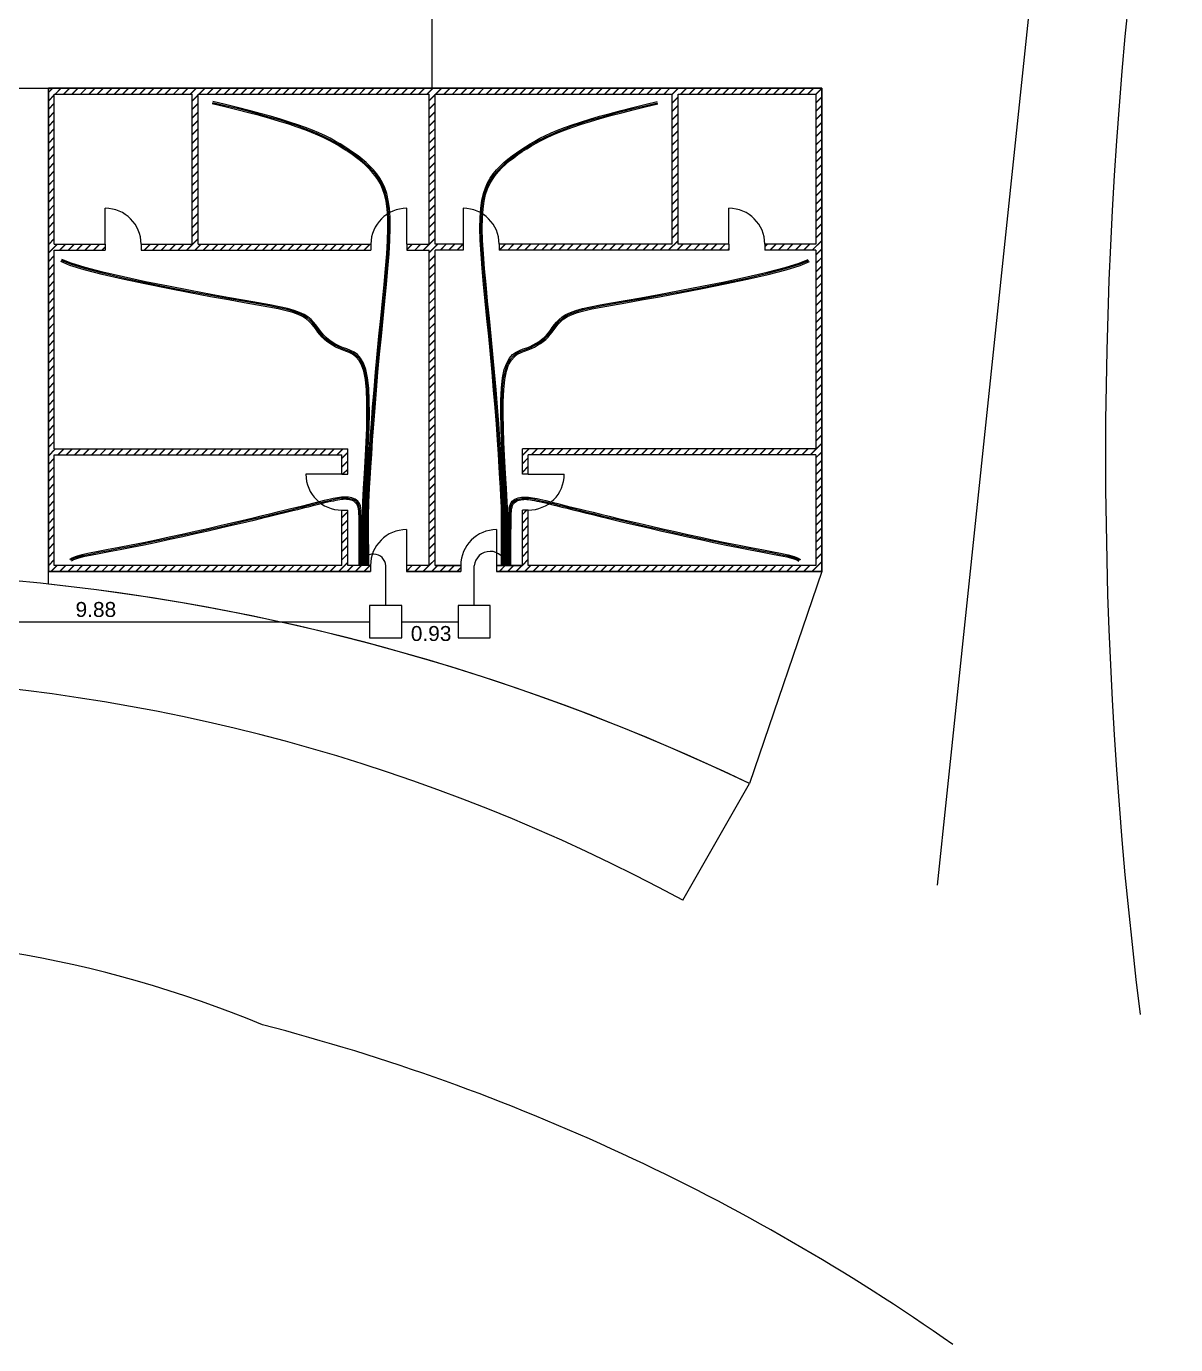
# Model space of a CAD drawing. Header units: millimetres. Extents: x 0 to 168904, y 0 to 40934.
# Drawn here: x 168842.06 to 168861.28, y 40886.71 to 40908.76 of the extents above; entities that cross this region are included whole.
import ezdxf

# ---------------------------------------------------------------- set-up
doc = ezdxf.new("R2010")
doc.units = ezdxf.units.MM
doc.layers.add('C2', color=170, linetype='Continuous')
doc.layers.add('canalizaciones', color=90, linetype='Continuous')
doc.styles.get("Standard").update_dxf_attribs({"font": 'arial.ttf'})

msp = doc.modelspace()

# ---------------------------------------------------------------- hatches: boundary and pattern name
h = msp.add_hatch()
h.set_pattern_fill('JIS_LC_20A', color=256, scale=0.005)
h.set_pattern_definition([(45, (167377.76053, 40137.23116), (-0.070710678, 0.070710678), []), (45, (167377.76553, 40137.23116), (-0.070710678, 0.070710678), [])])
h.paths.add_polyline_path([(168842.527, 40901.695), (168847.435, 40901.695), (168847.435, 40901.269), (168847.335, 40901.269), (168847.335, 40901.595), (168842.527, 40901.595), (168842.527, 40899.743), (168847.335, 40899.743), (168847.335, 40900.669), (168847.435, 40900.669), (168847.435, 40899.743), (168847.816, 40899.743), (168847.816, 40899.643), (168842.427, 40899.643), (168842.427, 40907.73), (168855.364, 40907.73), (168855.364, 40899.643), (168849.926, 40899.643), (168849.926, 40899.743), (168850.356, 40899.743), (168850.356, 40900.669), (168850.456, 40900.669), (168850.456, 40899.743), (168855.264, 40899.743), (168855.264, 40901.595), (168850.456, 40901.595), (168850.456, 40901.269), (168850.356, 40901.269), (168850.356, 40901.695), (168855.264, 40901.695), (168855.264, 40905.02), (168854.412, 40905.02), (168854.412, 40905.12), (168855.264, 40905.12), (168855.264, 40907.63), (168852.96, 40907.63), (168852.96, 40905.12), (168853.812, 40905.12), (168853.812, 40905.02), (168852.86, 40905.02), (168849.968, 40905.02), (168849.968, 40905.12), (168852.86, 40905.12), (168852.86, 40907.63), (168848.896, 40907.63), (168848.896, 40905.12), (168849.368, 40905.12), (168849.368, 40905.02), (168848.896, 40905.02), (168848.896, 40899.743), (168849.326, 40899.743), (168849.326, 40899.643), (168848.416, 40899.643), (168848.416, 40899.743), (168848.796, 40899.743), (168848.796, 40905.02), (168848.423, 40905.02), (168848.423, 40905.12), (168848.796, 40905.12), (168848.796, 40907.63), (168844.931, 40907.63), (168844.931, 40905.12), (168847.823, 40905.12), (168847.823, 40905.02), (168844.931, 40905.02), (168843.979, 40905.02), (168843.979, 40905.12), (168844.831, 40905.12), (168844.831, 40907.63), (168842.527, 40907.63), (168842.527, 40905.12), (168843.379, 40905.12), (168843.379, 40905.02), (168842.527, 40905.02)])

# ---------------------------------------------------------------- linework, layer by layer
for p, q in [((168848.846, 40907.73), (168848.846, 40912.623)), ((168837.554, 40907.73), (168842.427, 40907.73)), ((168844.831, 40905.12), (168844.831, 40907.63)), ((168844.831, 40905.12), (168844.831, 40907.63)), ((168844.931, 40905.12), (168844.931, 40907.63)), ((168844.931, 40907.63), (168848.796, 40907.63)), ((168844.931, 40905.12), (168844.931, 40907.63)), ((168844.931, 40907.63), (168848.796, 40907.63)), ((168848.796, 40905.12), (168848.796, 40907.63)), ((168848.796, 40905.12), (168848.796, 40907.63)), ((168848.896, 40905.12), (168848.896, 40907.63)), ((168848.896, 40905.12), (168848.896, 40907.63)), ((168848.896, 40907.63), (168852.86, 40907.63)), ((168848.896, 40905.12), (168848.896, 40907.63)), ((168848.896, 40905.12), (168848.896, 40907.63)), ((168848.896, 40907.63), (168852.86, 40907.63)), ((168852.86, 40905.12), (168852.86, 40907.63)), ((168852.86, 40905.12), (168852.86, 40907.63)), ((168852.96, 40905.12), (168852.96, 40907.63)), ((168852.96, 40905.12), (168852.96, 40907.63)), ((168843.379, 40905.12), (168843.379, 40905.72)), ((168843.379, 40905.12), (168843.379, 40905.72)), ((168848.423, 40905.12), (168848.423, 40905.72)), ((168848.423, 40905.12), (168848.423, 40905.72)), ((168849.368, 40905.72), (168849.368, 40905.12)), ((168849.368, 40905.72), (168849.368, 40905.12)), ((168853.812, 40905.12), (168853.812, 40905.72)), ((168853.812, 40905.12), (168853.812, 40905.72)), ((168842.427, 40905.12), (168842.427, 40905.12)), ((168842.427, 40905.12), (168842.427, 40905.12)), ((168842.427, 40905.02), (168842.427, 40905.02)), ((168842.427, 40905.02), (168842.427, 40905.02)), ((168842.527, 40905.12), (168843.379, 40905.12)), ((168842.527, 40905.12), (168843.379, 40905.12)), ((168842.527, 40905.02), (168843.379, 40905.02)), ((168842.527, 40905.02), (168843.379, 40905.02)), ((168843.379, 40905.12), (168843.379, 40905.02)), ((168843.379, 40905.12), (168843.379, 40905.02)), ((168843.979, 40905.12), (168844.831, 40905.12)), ((168843.979, 40905.12), (168843.979, 40905.02)), ((168843.979, 40905.12), (168844.831, 40905.12)), ((168843.979, 40905.12), (168843.979, 40905.02)), ((168843.979, 40905.02), (168844.931, 40905.02)), ((168843.979, 40905.02), (168844.931, 40905.02)), ((168844.931, 40905.12), (168847.823, 40905.12)), ((168844.931, 40905.12), (168847.823, 40905.12)), ((168844.931, 40905.02), (168847.823, 40905.02)), ((168844.931, 40905.02), (168847.823, 40905.02)), ((168847.823, 40905.12), (168847.823, 40905.02)), ((168847.823, 40905.12), (168847.823, 40905.02)), ((168848.423, 40905.12), (168848.796, 40905.12)), ((168848.423, 40905.12), (168848.423, 40905.02)), ((168848.423, 40905.12), (168848.796, 40905.12)), ((168848.423, 40905.12), (168848.423, 40905.02)), ((168848.423, 40905.02), (168848.796, 40905.02)), ((168848.423, 40905.02), (168848.796, 40905.02)), ((168848.796, 40899.743), (168848.796, 40905.02)), ((168848.796, 40899.743), (168848.796, 40905.02)), ((168849.368, 40905.12), (168848.896, 40905.12)), ((168849.368, 40905.12), (168848.896, 40905.12)), ((168848.896, 40899.743), (168848.896, 40905.02)), ((168848.896, 40899.743), (168848.896, 40905.02)), ((168849.368, 40905.02), (168848.896, 40905.02)), ((168848.896, 40899.743), (168848.896, 40905.02)), ((168848.896, 40899.743), (168848.896, 40905.02)), ((168849.368, 40905.02), (168848.896, 40905.02)), ((168849.368, 40905.12), (168849.368, 40905.02)), ((168849.368, 40905.12), (168849.368, 40905.02)), ((168852.86, 40905.12), (168849.968, 40905.12)), ((168849.968, 40905.12), (168849.968, 40905.02)), ((168852.86, 40905.12), (168849.968, 40905.12)), ((168849.968, 40905.12), (168849.968, 40905.02)), ((168852.86, 40905.02), (168849.968, 40905.02)), ((168852.86, 40905.02), (168849.968, 40905.02)), ((168853.812, 40905.02), (168852.86, 40905.02)), ((168853.812, 40905.02), (168852.86, 40905.02)), ((168853.812, 40905.12), (168852.96, 40905.12)), ((168853.812, 40905.12), (168852.96, 40905.12)), ((168853.812, 40905.12), (168853.812, 40905.02)), ((168853.812, 40905.12), (168853.812, 40905.02)), ((168855.264, 40905.12), (168854.412, 40905.12)), ((168854.412, 40905.12), (168854.412, 40905.02)), ((168855.264, 40905.12), (168854.412, 40905.12)), ((168854.412, 40905.12), (168854.412, 40905.02)), ((168855.264, 40905.02), (168854.412, 40905.02)), ((168855.264, 40905.02), (168854.412, 40905.02)), ((168842.527, 40901.695), (168847.435, 40901.695)), ((168842.527, 40901.695), (168847.435, 40901.695)), ((168847.435, 40901.269), (168847.435, 40901.695)), ((168847.435, 40901.269), (168847.435, 40901.695)), ((168850.356, 40901.269), (168850.356, 40901.695)), ((168855.264, 40901.695), (168850.356, 40901.695)), ((168850.356, 40901.269), (168850.356, 40901.695)), ((168855.264, 40901.695), (168850.356, 40901.695)), ((168842.527, 40901.595), (168847.335, 40901.595)), ((168842.527, 40901.595), (168847.335, 40901.595)), ((168847.335, 40901.269), (168847.335, 40901.595)), ((168847.335, 40901.269), (168847.335, 40901.595)), ((168850.456, 40901.269), (168850.456, 40901.595)), ((168855.264, 40901.595), (168850.456, 40901.595)), ((168850.456, 40901.269), (168850.456, 40901.595)), ((168855.264, 40901.595), (168850.456, 40901.595)), ((168847.335, 40901.269), (168846.735, 40901.269)), ((168847.335, 40901.269), (168846.735, 40901.269)), ((168847.335, 40901.269), (168847.435, 40901.269)), ((168847.335, 40901.269), (168847.435, 40901.269)), ((168850.456, 40901.269), (168850.356, 40901.269)), ((168850.456, 40901.269), (168850.356, 40901.269)), ((168850.456, 40901.269), (168851.056, 40901.269)), ((168850.456, 40901.269), (168851.056, 40901.269)), ((168847.335, 40899.743), (168847.335, 40900.669)), ((168847.335, 40900.669), (168847.435, 40900.669)), ((168847.335, 40899.743), (168847.335, 40900.669)), ((168847.335, 40900.669), (168847.435, 40900.669)), ((168847.435, 40899.743), (168847.435, 40900.669)), ((168847.435, 40899.743), (168847.435, 40900.669)), ((168850.356, 40899.743), (168850.356, 40900.669)), ((168850.456, 40900.669), (168850.356, 40900.669)), ((168850.356, 40899.743), (168850.356, 40900.669)), ((168850.456, 40900.669), (168850.356, 40900.669)), ((168850.456, 40899.743), (168850.456, 40900.669)), ((168850.456, 40899.743), (168850.456, 40900.669)), ((168848.416, 40900.343), (168848.416, 40899.743)), ((168848.416, 40900.343), (168848.416, 40899.743)), ((168849.926, 40900.343), (168849.926, 40899.743)), ((168849.926, 40900.343), (168849.926, 40899.743)), ((168847.816, 40899.743), (168847.816, 40899.643)), ((168847.816, 40899.743), (168847.816, 40899.643)), ((168848.416, 40899.743), (168848.416, 40899.643)), ((168848.416, 40899.743), (168848.416, 40899.643)), ((168848.896, 40899.743), (168849.326, 40899.743)), ((168848.896, 40899.743), (168849.326, 40899.743)), ((168849.326, 40899.743), (168849.326, 40899.643)), ((168849.326, 40899.743), (168849.326, 40899.643)), ((168849.926, 40899.743), (168850.356, 40899.743)), ((168849.926, 40899.743), (168849.926, 40899.643)), ((168849.926, 40899.743), (168850.356, 40899.743)), ((168849.926, 40899.743), (168849.926, 40899.643)), ((168842.427, 40899.432), (168842.427, 40899.643)), ((168842.427, 40899.643), (168847.435, 40899.643)), ((168842.427, 40899.643), (168847.435, 40899.643)), ((168842.427, 40899.643), (168847.435, 40899.643)), ((168855.364, 40899.643), (168854.157, 40896.094)), ((168853.04, 40894.141), (168854.157, 40896.094))]:
    msp.add_line(p, q)
for points in [[(168857.298, 40894.391), (168860.545, 40925.293)], [(168847.816, 40899.643), (168842.427, 40899.643), (168842.427, 40907.73), (168855.364, 40907.73), (168855.364, 40899.643), (168849.926, 40899.643)], [(168847.816, 40899.643), (168842.427, 40899.643), (168842.427, 40907.73), (168855.364, 40907.73), (168855.364, 40899.643), (168849.926, 40899.643)], [(168847.816, 40899.643), (168842.427, 40899.643), (168842.427, 40907.73), (168855.364, 40907.73), (168855.364, 40899.643), (168849.926, 40899.643)], [(168849.926, 40899.643), (168855.364, 40899.643), (168855.364, 40907.73), (168842.427, 40907.73), (168842.427, 40899.643), (168847.816, 40899.643)], [(168847.816, 40899.643), (168842.427, 40899.643), (168842.427, 40907.73), (168855.364, 40907.73), (168855.364, 40899.643), (168849.926, 40899.643)], [(168847.816, 40899.643), (168842.427, 40899.643), (168842.427, 40907.73), (168855.364, 40907.73), (168855.364, 40899.643), (168849.926, 40899.643)], [(168842.527, 40905.12), (168842.527, 40907.63), (168844.831, 40907.63)], [(168842.527, 40905.12), (168842.527, 40907.63), (168844.831, 40907.63)], [(168852.96, 40907.63), (168855.264, 40907.63), (168855.264, 40905.12)], [(168852.96, 40907.63), (168855.264, 40907.63), (168855.264, 40905.12)], [(168842.527, 40901.695), (168842.527, 40905.02)], [(168842.527, 40901.695), (168842.527, 40905.02)], [(168855.264, 40905.02), (168855.264, 40901.695)], [(168855.264, 40905.02), (168855.264, 40901.695)], [(168847.335, 40899.743), (168842.527, 40899.743), (168842.527, 40901.595)], [(168847.335, 40899.743), (168842.527, 40899.743), (168842.527, 40901.595)], [(168855.264, 40901.595), (168855.264, 40899.743), (168850.456, 40899.743)], [(168855.264, 40901.595), (168855.264, 40899.743), (168850.456, 40899.743)], [(168847.816, 40899.743), (168847.435, 40899.743)], [(168847.816, 40899.743), (168847.435, 40899.743)], [(168848.796, 40899.743), (168848.416, 40899.743)], [(168848.796, 40899.743), (168848.416, 40899.743)], [(168849.326, 40899.743), (168848.896, 40899.743)], [(168849.326, 40899.743), (168848.896, 40899.743)], [(168850.356, 40899.743), (168849.926, 40899.743)], [(168850.356, 40899.743), (168849.926, 40899.743)], [(168847.816, 40899.643), (168843.317, 40899.643)], [(168847.816, 40899.643), (168843.317, 40899.643)], [(168848.416, 40899.643), (168849.326, 40899.643)], [(168849.326, 40899.643), (168848.416, 40899.643)], [(168849.326, 40899.643), (168848.416, 40899.643)], [(168849.326, 40899.643), (168848.416, 40899.643)], [(168849.326, 40899.643), (168848.416, 40899.643)], [(168849.326, 40899.643), (168848.416, 40899.643)], [(168849.326, 40899.643), (168848.416, 40899.643)], [(168849.326, 40899.643), (168848.416, 40899.643)], [(168855.364, 40899.643), (168849.926, 40899.643)], [(168855.364, 40899.643), (168849.926, 40899.643)]]:
    msp.add_lwpolyline(points)
for centre, radius, start, end in [((168935.819, 40901.581), 75.708, 158.73551, 187.0951), ((168843.379, 40905.12), 0.6, 0, 90), ((168843.379, 40905.12), 0.6, 0, 90), ((168848.423, 40905.12), 0.6, 90, 180), ((168848.423, 40905.12), 0.6, 90, 180), ((168849.368, 40905.12), 0.6, 0, 90), ((168849.368, 40905.12), 0.6, 0, 90), ((168853.812, 40905.12), 0.6, 0, 90), ((168853.812, 40905.12), 0.6, 0, 90), ((168847.335, 40901.269), 0.6, 180, 270), ((168847.335, 40901.269), 0.6, 180, 270), ((168850.456, 40901.269), 0.6, 270, 0), ((168850.456, 40901.269), 0.6, 270, 0), ((168848.416, 40899.743), 0.6, 90, 180), ((168848.416, 40899.743), 0.6, 90, 180), ((168849.926, 40899.743), 0.6, 90, 180), ((168849.926, 40899.743), 0.6, 90, 180), ((168838.562, 40863.569), 36.07, 64.3838, 112.7439), ((168838.562, 40863.569), 36.07, 64.3838, 83.8482), ((168838.312, 40866.979), 30.898, 61.5327, 114.3961), ((168838.615, 40874.228), 19.302, 67.4729, 119.5096), ((168836.998, 40857.484), 35.729, 54.8703, 75.3894)]:
    msp.add_arc(centre, radius, start, end)
at = {"layer": 'C2'}
for p, q in [((168848.071, 40899.071), (168848.071, 40899.736)), ((168849.55, 40899.071), (168849.55, 40899.737)), ((168837.915, 40898.801), (168847.801, 40898.801)), ((168848.341, 40898.801), (168849.28, 40898.801))]:
    msp.add_line(p, q, dxfattribs=at)
for points in [[(168847.801, 40898.531), (168848.341, 40898.531), (168848.341, 40899.071), (168847.801, 40899.071)], [(168849.28, 40898.531), (168849.82, 40898.531), (168849.82, 40899.071), (168849.28, 40899.071)]]:
    msp.add_lwpolyline(points, close=True, dxfattribs=at)
for centre, radius, start, end in [((168847.868, 40899.73), 0.203, 1.7108, 176.4263), ((168849.818, 40899.709), 0.27, 7.0851, 174.1464)]:
    msp.add_arc(centre, radius, start, end, dxfattribs=at)
at = {"layer": 'canalizaciones'}
for points in [[(168847.746, 40899.743), (168847.746, 40899.85), (168847.746, 40899.953), (168847.746, 40900.051), (168847.745, 40900.143), (168847.745, 40900.23), (168847.745, 40900.312), (168847.745, 40900.387), (168847.745, 40900.456), (168847.745, 40900.52), (168847.745, 40900.582), (168847.745, 40900.648), (168847.747, 40900.722), (168847.75, 40900.809), (168847.755, 40900.915), (168847.761, 40901.044), (168847.77, 40901.201), (168847.782, 40901.389), (168847.796, 40901.607), (168847.812, 40901.849), (168847.831, 40902.112), (168847.852, 40902.39), (168847.876, 40902.681), (168847.901, 40902.979), (168847.929, 40903.281), (168847.958, 40903.581), (168847.988, 40903.878), (168848.017, 40904.167), (168848.044, 40904.445), (168848.068, 40904.709), (168848.087, 40904.956), (168848.1, 40905.182), (168848.106, 40905.383), (168848.104, 40905.558), (168848.094, 40905.709), (168848.076, 40905.838), (168848.051, 40905.949), (168848.019, 40906.045), (168847.982, 40906.129), (168847.938, 40906.203), (168847.889, 40906.271), (168847.835, 40906.336), (168847.777, 40906.397), (168847.715, 40906.456), (168847.649, 40906.513), (168847.581, 40906.567), (168847.51, 40906.619), (168847.436, 40906.669), (168847.361, 40906.717), (168847.285, 40906.765), (168847.206, 40906.81), (168847.122, 40906.856), (168847.033, 40906.9), (168846.937, 40906.945), (168846.831, 40906.989), (168846.716, 40907.034), (168846.589, 40907.08), (168846.449, 40907.126), (168846.296, 40907.174), (168846.132, 40907.222), (168845.958, 40907.271), (168845.773, 40907.32), (168845.58, 40907.369), (168845.378, 40907.418), (168845.17, 40907.467)], [(168847.766, 40899.743), (168847.766, 40899.85), (168847.766, 40899.953), (168847.766, 40900.051), (168847.765, 40900.143), (168847.765, 40900.23), (168847.765, 40900.312), (168847.765, 40900.387), (168847.765, 40900.456), (168847.765, 40900.52), (168847.765, 40900.582), (168847.765, 40900.648), (168847.767, 40900.721), (168847.77, 40900.809), (168847.775, 40900.914), (168847.781, 40901.043), (168847.79, 40901.2), (168847.802, 40901.389), (168847.816, 40901.606), (168847.832, 40901.848), (168847.851, 40902.111), (168847.872, 40902.389), (168847.896, 40902.68), (168847.921, 40902.978), (168847.949, 40903.28), (168847.978, 40903.581), (168848.008, 40903.878), (168848.037, 40904.167), (168848.064, 40904.446), (168848.088, 40904.711), (168848.107, 40904.958), (168848.12, 40905.184), (168848.126, 40905.387), (168848.123, 40905.563), (168848.113, 40905.715), (168848.095, 40905.845), (168848.069, 40905.957), (168848.037, 40906.054), (168847.999, 40906.138), (168847.955, 40906.214), (168847.905, 40906.283), (168847.851, 40906.348), (168847.792, 40906.411), (168847.729, 40906.47), (168847.663, 40906.527), (168847.594, 40906.582), (168847.522, 40906.634), (168847.448, 40906.685), (168847.372, 40906.734), (168847.295, 40906.781), (168847.216, 40906.828), (168847.132, 40906.873), (168847.042, 40906.918), (168846.945, 40906.963), (168846.84, 40907.007), (168846.724, 40907.052), (168846.596, 40907.098), (168846.456, 40907.145), (168846.303, 40907.193), (168846.138, 40907.241), (168845.963, 40907.29), (168845.779, 40907.339), (168845.585, 40907.388), (168845.383, 40907.437), (168845.174, 40907.486)], [(168847.786, 40899.743), (168847.786, 40899.85), (168847.786, 40899.953), (168847.786, 40900.051), (168847.785, 40900.143), (168847.785, 40900.23), (168847.785, 40900.312), (168847.785, 40900.387), (168847.785, 40900.456), (168847.785, 40900.52), (168847.785, 40900.582), (168847.785, 40900.647), (168847.787, 40900.721), (168847.79, 40900.808), (168847.795, 40900.914), (168847.801, 40901.043), (168847.81, 40901.199), (168847.822, 40901.388), (168847.836, 40901.605), (168847.852, 40901.847), (168847.871, 40902.109), (168847.892, 40902.388), (168847.916, 40902.679), (168847.941, 40902.977), (168847.969, 40903.279), (168847.998, 40903.58), (168848.028, 40903.877), (168848.057, 40904.167), (168848.084, 40904.447), (168848.108, 40904.712), (168848.127, 40904.96), (168848.14, 40905.187), (168848.146, 40905.39), (168848.143, 40905.567), (168848.132, 40905.72), (168848.114, 40905.852), (168848.088, 40905.965), (168848.055, 40906.063), (168848.016, 40906.148), (168847.972, 40906.225), (168847.921, 40906.295), (168847.866, 40906.361), (168847.807, 40906.424), (168847.744, 40906.484), (168847.677, 40906.542), (168847.607, 40906.597), (168847.534, 40906.65), (168847.46, 40906.701), (168847.384, 40906.751), (168847.306, 40906.798), (168847.226, 40906.845), (168847.141, 40906.891), (168847.051, 40906.936), (168846.954, 40906.981), (168846.848, 40907.026), (168846.731, 40907.071), (168846.603, 40907.117), (168846.462, 40907.164), (168846.309, 40907.212), (168846.144, 40907.26), (168845.969, 40907.309), (168845.784, 40907.358), (168845.59, 40907.408), (168845.388, 40907.457), (168845.179, 40907.506)], [(168850.006, 40899.743), (168850.006, 40899.85), (168850.006, 40899.953), (168850.006, 40900.051), (168850.006, 40900.143), (168850.006, 40900.23), (168850.006, 40900.312), (168850.007, 40900.387), (168850.007, 40900.456), (168850.007, 40900.52), (168850.007, 40900.582), (168850.006, 40900.647), (168850.005, 40900.721), (168850.002, 40900.808), (168849.997, 40900.914), (168849.99, 40901.043), (168849.982, 40901.199), (168849.97, 40901.388), (168849.956, 40901.605), (168849.939, 40901.847), (168849.921, 40902.109), (168849.899, 40902.388), (168849.876, 40902.679), (168849.85, 40902.977), (168849.823, 40903.279), (168849.794, 40903.58), (168849.764, 40903.877), (168849.735, 40904.167), (168849.708, 40904.447), (168849.684, 40904.712), (168849.665, 40904.96), (168849.652, 40905.187), (168849.646, 40905.39), (168849.649, 40905.567), (168849.66, 40905.72), (168849.678, 40905.852), (168849.704, 40905.965), (168849.737, 40906.063), (168849.775, 40906.148), (168849.82, 40906.225), (168849.87, 40906.295), (168849.925, 40906.361), (168849.985, 40906.424), (168850.048, 40906.484), (168850.115, 40906.542), (168850.185, 40906.597), (168850.257, 40906.65), (168850.332, 40906.701), (168850.408, 40906.751), (168850.486, 40906.798), (168850.566, 40906.845), (168850.65, 40906.891), (168850.741, 40906.936), (168850.838, 40906.981), (168850.944, 40907.026), (168851.06, 40907.071), (168851.188, 40907.117), (168851.329, 40907.164), (168851.483, 40907.212), (168851.647, 40907.26), (168851.823, 40907.309), (168852.008, 40907.358), (168852.202, 40907.408), (168852.404, 40907.457), (168852.613, 40907.506)], [(168850.026, 40899.743), (168850.026, 40899.85), (168850.026, 40899.953), (168850.026, 40900.051), (168850.026, 40900.143), (168850.026, 40900.23), (168850.026, 40900.312), (168850.027, 40900.387), (168850.027, 40900.456), (168850.027, 40900.52), (168850.027, 40900.582), (168850.026, 40900.648), (168850.025, 40900.721), (168850.022, 40900.809), (168850.017, 40900.914), (168850.01, 40901.043), (168850.002, 40901.2), (168849.99, 40901.389), (168849.976, 40901.606), (168849.959, 40901.848), (168849.941, 40902.111), (168849.919, 40902.389), (168849.896, 40902.68), (168849.87, 40902.978), (168849.843, 40903.28), (168849.814, 40903.581), (168849.784, 40903.878), (168849.755, 40904.167), (168849.728, 40904.446), (168849.704, 40904.711), (168849.685, 40904.958), (168849.672, 40905.184), (168849.666, 40905.387), (168849.668, 40905.563), (168849.679, 40905.715), (168849.697, 40905.845), (168849.722, 40905.957), (168849.754, 40906.054), (168849.793, 40906.138), (168849.837, 40906.214), (168849.886, 40906.283), (168849.941, 40906.348), (168850, 40906.411), (168850.062, 40906.47), (168850.129, 40906.527), (168850.198, 40906.582), (168850.27, 40906.634), (168850.344, 40906.685), (168850.419, 40906.734), (168850.496, 40906.781), (168850.576, 40906.828), (168850.66, 40906.873), (168850.75, 40906.918), (168850.847, 40906.963), (168850.952, 40907.007), (168851.068, 40907.052), (168851.196, 40907.098), (168851.336, 40907.145), (168851.489, 40907.193), (168851.653, 40907.241), (168851.828, 40907.29), (168852.013, 40907.339), (168852.207, 40907.388), (168852.409, 40907.437), (168852.617, 40907.486)], [(168850.046, 40899.743), (168850.046, 40899.85), (168850.046, 40899.953), (168850.046, 40900.051), (168850.046, 40900.143), (168850.046, 40900.23), (168850.046, 40900.312), (168850.047, 40900.387), (168850.047, 40900.456), (168850.047, 40900.52), (168850.047, 40900.582), (168850.046, 40900.648), (168850.045, 40900.722), (168850.042, 40900.809), (168850.037, 40900.915), (168850.03, 40901.044), (168850.022, 40901.201), (168850.01, 40901.389), (168849.996, 40901.607), (168849.979, 40901.849), (168849.961, 40902.112), (168849.939, 40902.39), (168849.916, 40902.681), (168849.89, 40902.979), (168849.863, 40903.281), (168849.834, 40903.581), (168849.804, 40903.878), (168849.775, 40904.167), (168849.748, 40904.445), (168849.724, 40904.709), (168849.705, 40904.956), (168849.692, 40905.182), (168849.686, 40905.383), (168849.688, 40905.558), (168849.698, 40905.709), (168849.716, 40905.838), (168849.741, 40905.949), (168849.772, 40906.045), (168849.81, 40906.129), (168849.854, 40906.203), (168849.903, 40906.271), (168849.956, 40906.336), (168850.015, 40906.397), (168850.077, 40906.456), (168850.142, 40906.513), (168850.211, 40906.567), (168850.282, 40906.619), (168850.355, 40906.669), (168850.43, 40906.717), (168850.507, 40906.765), (168850.586, 40906.81), (168850.67, 40906.856), (168850.759, 40906.9), (168850.855, 40906.945), (168850.96, 40906.989), (168851.076, 40907.034), (168851.203, 40907.08), (168851.343, 40907.126), (168851.495, 40907.174), (168851.659, 40907.222), (168851.834, 40907.271), (168852.018, 40907.32), (168852.212, 40907.369), (168852.413, 40907.418), (168852.622, 40907.467)], [(168847.686, 40899.743), (168847.686, 40899.85), (168847.686, 40899.953), (168847.686, 40900.051), (168847.685, 40900.143), (168847.685, 40900.23), (168847.685, 40900.312), (168847.685, 40900.387), (168847.685, 40900.456), (168847.685, 40900.52), (168847.685, 40900.582), (168847.685, 40900.648), (168847.687, 40900.721), (168847.69, 40900.808), (168847.694, 40900.912), (168847.701, 40901.039), (168847.71, 40901.193), (168847.721, 40901.378), (168847.732, 40901.586), (168847.744, 40901.809), (168847.752, 40902.039), (168847.757, 40902.267), (168847.756, 40902.485), (168847.747, 40902.684), (168847.73, 40902.855), (168847.702, 40902.992), (168847.664, 40903.098), (168847.62, 40903.178), (168847.569, 40903.236), (168847.514, 40903.278), (168847.457, 40903.308), (168847.398, 40903.33), (168847.341, 40903.351), (168847.285, 40903.374), (168847.232, 40903.399), (168847.181, 40903.428), (168847.133, 40903.458), (168847.087, 40903.492), (168847.045, 40903.527), (168847.006, 40903.565), (168846.97, 40903.606), (168846.937, 40903.648), (168846.905, 40903.693), (168846.872, 40903.737), (168846.835, 40903.782), (168846.792, 40903.826), (168846.741, 40903.868), (168846.679, 40903.907), (168846.605, 40903.944), (168846.515, 40903.976), (168846.406, 40904.006), (168846.274, 40904.036), (168846.116, 40904.067), (168845.927, 40904.101), (168845.704, 40904.14), (168845.443, 40904.186), (168845.14, 40904.24), (168844.795, 40904.305), (168844.423, 40904.377), (168844.042, 40904.454), (168843.67, 40904.534), (168843.325, 40904.614), (168843.025, 40904.692), (168842.789, 40904.765), (168842.635, 40904.83)], [(168847.706, 40899.743), (168847.706, 40899.85), (168847.706, 40899.953), (168847.706, 40900.051), (168847.705, 40900.143), (168847.705, 40900.23), (168847.705, 40900.312), (168847.705, 40900.387), (168847.705, 40900.456), (168847.705, 40900.52), (168847.705, 40900.582), (168847.705, 40900.648), (168847.707, 40900.721), (168847.71, 40900.808), (168847.714, 40900.913), (168847.721, 40901.041), (168847.73, 40901.196), (168847.741, 40901.381), (168847.753, 40901.591), (168847.764, 40901.816), (168847.773, 40902.047), (168847.777, 40902.277), (168847.776, 40902.496), (168847.767, 40902.697), (168847.748, 40902.869), (168847.719, 40903.007), (168847.681, 40903.114), (168847.635, 40903.195), (168847.584, 40903.254), (168847.528, 40903.296), (168847.469, 40903.326), (168847.41, 40903.348), (168847.352, 40903.369), (168847.296, 40903.391), (168847.243, 40903.417), (168847.192, 40903.444), (168847.145, 40903.474), (168847.1, 40903.507), (168847.058, 40903.543), (168847.02, 40903.581), (168846.984, 40903.621), (168846.952, 40903.664), (168846.92, 40903.708), (168846.886, 40903.753), (168846.849, 40903.798), (168846.806, 40903.842), (168846.755, 40903.885), (168846.693, 40903.925), (168846.617, 40903.961), (168846.526, 40903.994), (168846.417, 40904.025), (168846.284, 40904.055), (168846.124, 40904.086), (168845.935, 40904.12), (168845.711, 40904.159), (168845.449, 40904.205), (168845.146, 40904.26), (168844.801, 40904.324), (168844.429, 40904.396), (168844.048, 40904.473), (168843.676, 40904.553), (168843.332, 40904.633), (168843.033, 40904.71), (168842.798, 40904.783), (168842.645, 40904.847)], [(168847.726, 40899.743), (168847.726, 40899.85), (168847.726, 40899.953), (168847.726, 40900.051), (168847.725, 40900.143), (168847.725, 40900.23), (168847.725, 40900.312), (168847.725, 40900.387), (168847.725, 40900.456), (168847.725, 40900.52), (168847.725, 40900.582), (168847.725, 40900.648), (168847.727, 40900.722), (168847.73, 40900.809), (168847.735, 40900.914), (168847.741, 40901.042), (168847.75, 40901.198), (168847.761, 40901.385), (168847.773, 40901.596), (168847.784, 40901.822), (168847.793, 40902.056), (168847.797, 40902.287), (168847.796, 40902.508), (168847.786, 40902.71), (168847.767, 40902.883), (168847.737, 40903.023), (168847.698, 40903.131), (168847.651, 40903.212), (168847.598, 40903.271), (168847.541, 40903.313), (168847.482, 40903.343), (168847.422, 40903.366), (168847.363, 40903.387), (168847.307, 40903.409), (168847.254, 40903.434), (168847.204, 40903.461), (168847.157, 40903.491), (168847.113, 40903.523), (168847.072, 40903.558), (168847.034, 40903.596), (168846.999, 40903.636), (168846.966, 40903.679), (168846.935, 40903.723), (168846.901, 40903.769), (168846.864, 40903.814), (168846.821, 40903.859), (168846.769, 40903.902), (168846.706, 40903.942), (168846.63, 40903.979), (168846.538, 40904.012), (168846.427, 40904.043), (168846.294, 40904.073), (168846.133, 40904.105), (168845.943, 40904.139), (168845.718, 40904.178), (168845.456, 40904.224), (168845.152, 40904.279), (168844.807, 40904.343), (168844.435, 40904.415), (168844.054, 40904.492), (168843.683, 40904.572), (168843.339, 40904.652), (168843.041, 40904.729), (168842.807, 40904.801), (168842.654, 40904.865)], [(168850.066, 40899.743), (168850.066, 40899.85), (168850.066, 40899.953), (168850.066, 40900.051), (168850.066, 40900.143), (168850.066, 40900.23), (168850.066, 40900.312), (168850.067, 40900.387), (168850.067, 40900.456), (168850.067, 40900.52), (168850.067, 40900.582), (168850.066, 40900.648), (168850.065, 40900.722), (168850.062, 40900.809), (168850.057, 40900.914), (168850.051, 40901.042), (168850.042, 40901.198), (168850.031, 40901.385), (168850.019, 40901.596), (168850.007, 40901.822), (168849.999, 40902.056), (168849.994, 40902.287), (168849.996, 40902.508), (168850.006, 40902.71), (168850.025, 40902.883), (168850.054, 40903.023), (168850.094, 40903.131), (168850.141, 40903.212), (168850.193, 40903.271), (168850.25, 40903.313), (168850.31, 40903.343), (168850.37, 40903.366), (168850.429, 40903.387), (168850.485, 40903.409), (168850.538, 40903.434), (168850.588, 40903.461), (168850.635, 40903.491), (168850.679, 40903.523), (168850.72, 40903.558), (168850.758, 40903.596), (168850.793, 40903.636), (168850.825, 40903.679), (168850.857, 40903.723), (168850.89, 40903.769), (168850.928, 40903.814), (168850.971, 40903.859), (168851.023, 40903.902), (168851.086, 40903.942), (168851.162, 40903.979), (168851.253, 40904.012), (168851.364, 40904.043), (168851.498, 40904.073), (168851.659, 40904.105), (168851.849, 40904.139), (168852.074, 40904.178), (168852.336, 40904.224), (168852.64, 40904.279), (168852.985, 40904.343), (168853.357, 40904.415), (168853.738, 40904.492), (168854.109, 40904.572), (168854.453, 40904.652), (168854.751, 40904.729), (168854.985, 40904.801), (168855.137, 40904.865)], [(168850.086, 40899.743), (168850.086, 40899.85), (168850.086, 40899.953), (168850.086, 40900.051), (168850.086, 40900.143), (168850.086, 40900.23), (168850.086, 40900.312), (168850.087, 40900.387), (168850.087, 40900.456), (168850.087, 40900.52), (168850.087, 40900.582), (168850.086, 40900.648), (168850.085, 40900.721), (168850.082, 40900.808), (168850.077, 40900.913), (168850.071, 40901.041), (168850.062, 40901.196), (168850.051, 40901.381), (168850.039, 40901.591), (168850.028, 40901.816), (168850.019, 40902.047), (168850.015, 40902.277), (168850.016, 40902.496), (168850.025, 40902.697), (168850.043, 40902.869), (168850.072, 40903.007), (168850.11, 40903.114), (168850.156, 40903.195), (168850.208, 40903.254), (168850.264, 40903.296), (168850.322, 40903.326), (168850.382, 40903.348), (168850.44, 40903.369), (168850.496, 40903.391), (168850.549, 40903.417), (168850.599, 40903.444), (168850.647, 40903.474), (168850.692, 40903.507), (168850.733, 40903.543), (168850.772, 40903.581), (168850.807, 40903.621), (168850.84, 40903.664), (168850.872, 40903.708), (168850.905, 40903.753), (168850.942, 40903.798), (168850.985, 40903.842), (168851.037, 40903.885), (168851.099, 40903.925), (168851.174, 40903.961), (168851.265, 40903.994), (168851.375, 40904.025), (168851.508, 40904.055), (168851.667, 40904.086), (168851.857, 40904.12), (168852.081, 40904.159), (168852.342, 40904.205), (168852.646, 40904.26), (168852.991, 40904.324), (168853.363, 40904.396), (168853.744, 40904.473), (168854.116, 40904.553), (168854.46, 40904.633), (168854.759, 40904.71), (168854.994, 40904.783), (168855.147, 40904.847)], [(168850.106, 40899.743), (168850.106, 40899.85), (168850.106, 40899.953), (168850.106, 40900.051), (168850.106, 40900.143), (168850.106, 40900.23), (168850.106, 40900.312), (168850.107, 40900.387), (168850.107, 40900.456), (168850.107, 40900.52), (168850.107, 40900.582), (168850.106, 40900.648), (168850.105, 40900.721), (168850.102, 40900.808), (168850.097, 40900.912), (168850.091, 40901.039), (168850.082, 40901.193), (168850.071, 40901.378), (168850.059, 40901.586), (168850.048, 40901.809), (168850.039, 40902.039), (168850.035, 40902.267), (168850.036, 40902.485), (168850.044, 40902.684), (168850.062, 40902.855), (168850.09, 40902.992), (168850.127, 40903.098), (168850.172, 40903.178), (168850.223, 40903.236), (168850.277, 40903.278), (168850.335, 40903.308), (168850.393, 40903.33), (168850.451, 40903.351), (168850.507, 40903.374), (168850.56, 40903.399), (168850.611, 40903.428), (168850.659, 40903.458), (168850.704, 40903.492), (168850.747, 40903.527), (168850.786, 40903.565), (168850.822, 40903.606), (168850.855, 40903.648), (168850.887, 40903.693), (168850.92, 40903.737), (168850.957, 40903.782), (168851, 40903.826), (168851.051, 40903.868), (168851.112, 40903.907), (168851.187, 40903.944), (168851.277, 40903.976), (168851.386, 40904.006), (168851.518, 40904.036), (168851.676, 40904.067), (168851.865, 40904.101), (168852.088, 40904.14), (168852.349, 40904.186), (168852.652, 40904.24), (168852.996, 40904.305), (168853.369, 40904.377), (168853.75, 40904.454), (168854.122, 40904.534), (168854.467, 40904.614), (168854.767, 40904.692), (168855.003, 40904.765), (168855.157, 40904.83)], [(168847.666, 40899.743), (168847.666, 40899.85), (168847.666, 40899.953), (168847.666, 40900.051), (168847.665, 40900.143), (168847.665, 40900.23), (168847.665, 40900.311), (168847.665, 40900.385), (168847.665, 40900.454), (168847.665, 40900.516), (168847.664, 40900.571), (168847.662, 40900.621), (168847.659, 40900.665), (168847.653, 40900.705), (168847.646, 40900.739), (168847.635, 40900.769), (168847.621, 40900.795), (168847.604, 40900.817), (168847.583, 40900.835), (168847.559, 40900.851), (168847.534, 40900.863), (168847.506, 40900.873), (168847.477, 40900.88), (168847.448, 40900.885), (168847.419, 40900.888), (168847.39, 40900.889), (168847.361, 40900.889), (168847.331, 40900.887), (168847.299, 40900.883), (168847.265, 40900.877), (168847.229, 40900.87), (168847.189, 40900.862), (168847.144, 40900.852), (168847.095, 40900.841), (168847.041, 40900.828), (168846.981, 40900.813), (168846.915, 40900.797), (168846.843, 40900.779), (168846.764, 40900.76), (168846.678, 40900.738), (168846.585, 40900.715), (168846.483, 40900.69), (168846.373, 40900.663), (168846.254, 40900.633), (168846.124, 40900.602), (168845.983, 40900.567), (168845.831, 40900.531), (168845.666, 40900.492), (168845.488, 40900.45), (168845.296, 40900.405), (168845.093, 40900.359), (168844.882, 40900.311), (168844.666, 40900.263), (168844.448, 40900.215), (168844.23, 40900.168), (168844.017, 40900.124), (168843.81, 40900.082), (168843.613, 40900.044), (168843.43, 40900.009), (168843.262, 40899.977), (168843.114, 40899.948), (168842.989, 40899.92), (168842.89, 40899.893), (168842.82, 40899.867), (168842.782, 40899.842)], [(168847.646, 40899.743), (168847.646, 40899.85), (168847.646, 40899.953), (168847.646, 40900.05), (168847.645, 40900.143), (168847.645, 40900.229), (168847.645, 40900.309), (168847.645, 40900.384), (168847.645, 40900.451), (168847.645, 40900.512), (168847.644, 40900.567), (168847.642, 40900.615), (168847.639, 40900.658), (168847.634, 40900.695), (168847.627, 40900.728), (168847.617, 40900.757), (168847.604, 40900.781), (168847.588, 40900.802), (168847.569, 40900.82), (168847.547, 40900.834), (168847.523, 40900.846), (168847.498, 40900.855), (168847.471, 40900.861), (168847.443, 40900.866), (168847.416, 40900.869), (168847.388, 40900.87), (168847.36, 40900.869), (168847.331, 40900.867), (168847.3, 40900.863), (168847.267, 40900.858), (168847.231, 40900.851), (168847.192, 40900.842), (168847.148, 40900.832), (168847.099, 40900.821), (168847.045, 40900.808), (168846.985, 40900.794), (168846.92, 40900.778), (168846.848, 40900.76), (168846.769, 40900.74), (168846.683, 40900.719), (168846.589, 40900.696), (168846.488, 40900.671), (168846.378, 40900.643), (168846.258, 40900.614), (168846.129, 40900.582), (168845.988, 40900.548), (168845.836, 40900.511), (168845.671, 40900.472), (168845.492, 40900.43), (168845.3, 40900.386), (168845.098, 40900.339), (168844.886, 40900.291), (168844.67, 40900.243), (168844.452, 40900.195), (168844.235, 40900.149), (168844.022, 40900.104), (168843.816, 40900.063), (168843.62, 40900.025), (168843.437, 40899.99), (168843.27, 40899.959), (168843.124, 40899.929), (168843, 40899.902), (168842.902, 40899.877), (168842.833, 40899.853), (168842.797, 40899.83)], [(168847.626, 40899.743), (168847.626, 40899.85), (168847.626, 40899.953), (168847.626, 40900.05), (168847.625, 40900.142), (168847.625, 40900.228), (168847.625, 40900.308), (168847.625, 40900.382), (168847.625, 40900.449), (168847.625, 40900.509), (168847.624, 40900.562), (168847.622, 40900.609), (168847.62, 40900.65), (168847.615, 40900.686), (168847.609, 40900.718), (168847.6, 40900.745), (168847.588, 40900.768), (168847.573, 40900.787), (168847.555, 40900.804), (168847.535, 40900.817), (168847.513, 40900.828), (168847.489, 40900.837), (168847.464, 40900.843), (168847.438, 40900.847), (168847.412, 40900.849), (168847.386, 40900.85), (168847.359, 40900.849), (168847.331, 40900.847), (168847.302, 40900.843), (168847.269, 40900.838), (168847.234, 40900.831), (168847.195, 40900.822), (168847.151, 40900.813), (168847.103, 40900.801), (168847.049, 40900.789), (168846.99, 40900.774), (168846.924, 40900.758), (168846.852, 40900.74), (168846.773, 40900.721), (168846.687, 40900.7), (168846.594, 40900.676), (168846.493, 40900.651), (168846.383, 40900.624), (168846.263, 40900.594), (168846.133, 40900.563), (168845.993, 40900.529), (168845.84, 40900.492), (168845.675, 40900.453), (168845.497, 40900.411), (168845.305, 40900.366), (168845.102, 40900.32), (168844.891, 40900.272), (168844.675, 40900.224), (168844.457, 40900.176), (168844.24, 40900.129), (168844.027, 40900.085), (168843.821, 40900.044), (168843.626, 40900.006), (168843.444, 40899.971), (168843.279, 40899.94), (168843.133, 40899.911), (168843.01, 40899.885), (168842.914, 40899.861), (168842.847, 40899.838), (168842.813, 40899.817)], [(168850.126, 40899.743), (168850.126, 40899.85), (168850.126, 40899.953), (168850.126, 40900.051), (168850.126, 40900.143), (168850.126, 40900.23), (168850.126, 40900.311), (168850.127, 40900.385), (168850.127, 40900.454), (168850.127, 40900.516), (168850.128, 40900.571), (168850.13, 40900.621), (168850.133, 40900.665), (168850.138, 40900.705), (168850.146, 40900.739), (168850.157, 40900.769), (168850.171, 40900.795), (168850.188, 40900.817), (168850.209, 40900.835), (168850.232, 40900.851), (168850.258, 40900.863), (168850.286, 40900.873), (168850.314, 40900.88), (168850.343, 40900.885), (168850.373, 40900.888), (168850.402, 40900.889), (168850.431, 40900.889), (168850.461, 40900.887), (168850.492, 40900.883), (168850.526, 40900.877), (168850.563, 40900.87), (168850.603, 40900.862), (168850.647, 40900.852), (168850.696, 40900.841), (168850.751, 40900.828), (168850.811, 40900.813), (168850.876, 40900.797), (168850.949, 40900.779), (168851.028, 40900.76), (168851.114, 40900.738), (168851.207, 40900.715), (168851.309, 40900.69), (168851.419, 40900.663), (168851.538, 40900.633), (168851.668, 40900.602), (168851.808, 40900.567), (168851.961, 40900.531), (168852.126, 40900.492), (168852.304, 40900.45), (168852.496, 40900.405), (168852.699, 40900.359), (168852.91, 40900.311), (168853.126, 40900.263), (168853.344, 40900.215), (168853.561, 40900.168), (168853.775, 40900.124), (168853.982, 40900.082), (168854.178, 40900.044), (168854.362, 40900.009), (168854.529, 40899.977), (168854.677, 40899.948), (168854.802, 40899.92), (168854.902, 40899.893), (168854.972, 40899.867), (168855.01, 40899.842)], [(168850.146, 40899.743), (168850.146, 40899.85), (168850.146, 40899.953), (168850.146, 40900.05), (168850.146, 40900.143), (168850.146, 40900.229), (168850.146, 40900.309), (168850.147, 40900.384), (168850.147, 40900.451), (168850.147, 40900.512), (168850.148, 40900.567), (168850.15, 40900.615), (168850.153, 40900.658), (168850.158, 40900.695), (168850.165, 40900.728), (168850.174, 40900.757), (168850.187, 40900.781), (168850.203, 40900.802), (168850.223, 40900.82), (168850.245, 40900.834), (168850.269, 40900.846), (168850.294, 40900.855), (168850.321, 40900.861), (168850.348, 40900.866), (168850.376, 40900.869), (168850.404, 40900.87), (168850.432, 40900.869), (168850.461, 40900.867), (168850.491, 40900.863), (168850.524, 40900.858), (168850.56, 40900.851), (168850.6, 40900.842), (168850.644, 40900.832), (168850.693, 40900.821), (168850.747, 40900.808), (168850.806, 40900.794), (168850.872, 40900.778), (168850.944, 40900.76), (168851.023, 40900.74), (168851.109, 40900.719), (168851.202, 40900.696), (168851.304, 40900.671), (168851.414, 40900.643), (168851.533, 40900.614), (168851.663, 40900.582), (168851.804, 40900.548), (168851.956, 40900.511), (168852.121, 40900.472), (168852.299, 40900.43), (168852.491, 40900.386), (168852.694, 40900.339), (168852.905, 40900.291), (168853.121, 40900.243), (168853.339, 40900.195), (168853.557, 40900.149), (168853.77, 40900.104), (168853.976, 40900.063), (168854.172, 40900.025), (168854.355, 40899.99), (168854.521, 40899.959), (168854.668, 40899.929), (168854.792, 40899.902), (168854.89, 40899.877), (168854.958, 40899.853), (168854.994, 40899.83)], [(168850.166, 40899.743), (168850.166, 40899.85), (168850.166, 40899.953), (168850.166, 40900.05), (168850.166, 40900.142), (168850.166, 40900.228), (168850.166, 40900.308), (168850.167, 40900.382), (168850.167, 40900.449), (168850.167, 40900.509), (168850.168, 40900.562), (168850.169, 40900.609), (168850.172, 40900.65), (168850.177, 40900.686), (168850.183, 40900.718), (168850.192, 40900.745), (168850.204, 40900.768), (168850.219, 40900.787), (168850.237, 40900.804), (168850.257, 40900.817), (168850.279, 40900.828), (168850.303, 40900.837), (168850.328, 40900.843), (168850.353, 40900.847), (168850.379, 40900.849), (168850.406, 40900.85), (168850.432, 40900.849), (168850.46, 40900.847), (168850.49, 40900.843), (168850.522, 40900.838), (168850.558, 40900.831), (168850.597, 40900.822), (168850.64, 40900.813), (168850.689, 40900.801), (168850.743, 40900.789), (168850.802, 40900.774), (168850.868, 40900.758), (168850.94, 40900.74), (168851.018, 40900.721), (168851.104, 40900.7), (168851.198, 40900.676), (168851.299, 40900.651), (168851.409, 40900.624), (168851.529, 40900.594), (168851.658, 40900.563), (168851.799, 40900.529), (168851.951, 40900.492), (168852.116, 40900.453), (168852.295, 40900.411), (168852.487, 40900.366), (168852.69, 40900.32), (168852.901, 40900.272), (168853.117, 40900.224), (168853.335, 40900.176), (168853.552, 40900.129), (168853.765, 40900.085), (168853.97, 40900.044), (168854.166, 40900.006), (168854.348, 40899.971), (168854.513, 40899.94), (168854.659, 40899.911), (168854.781, 40899.885), (168854.878, 40899.861), (168854.945, 40899.838), (168854.979, 40899.817)]]:
    msp.add_lwpolyline(points, dxfattribs=at)

# ---------------------------------------------------------------- texts
at = {"layer": 'C2', "char_height": 0.25, "attachment_point": 1}
for s, insert in [('9.88', (168842.882, 40899.132)), ('0.93', (168848.49, 40898.73))]:
    msp.add_mtext_dynamic_manual_height_columns(s, width=1.01334, gutter_width=12.5, heights=[0], dxfattribs=dict(at, insert=insert))

doc.saveas('drawing.dxf')
